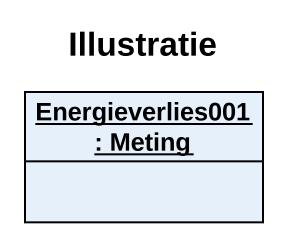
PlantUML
@startuml
title Illustratie
hide circle
hide empty members
object "Energieverlies001 : Meting" as Energieverlies001
@enduml
